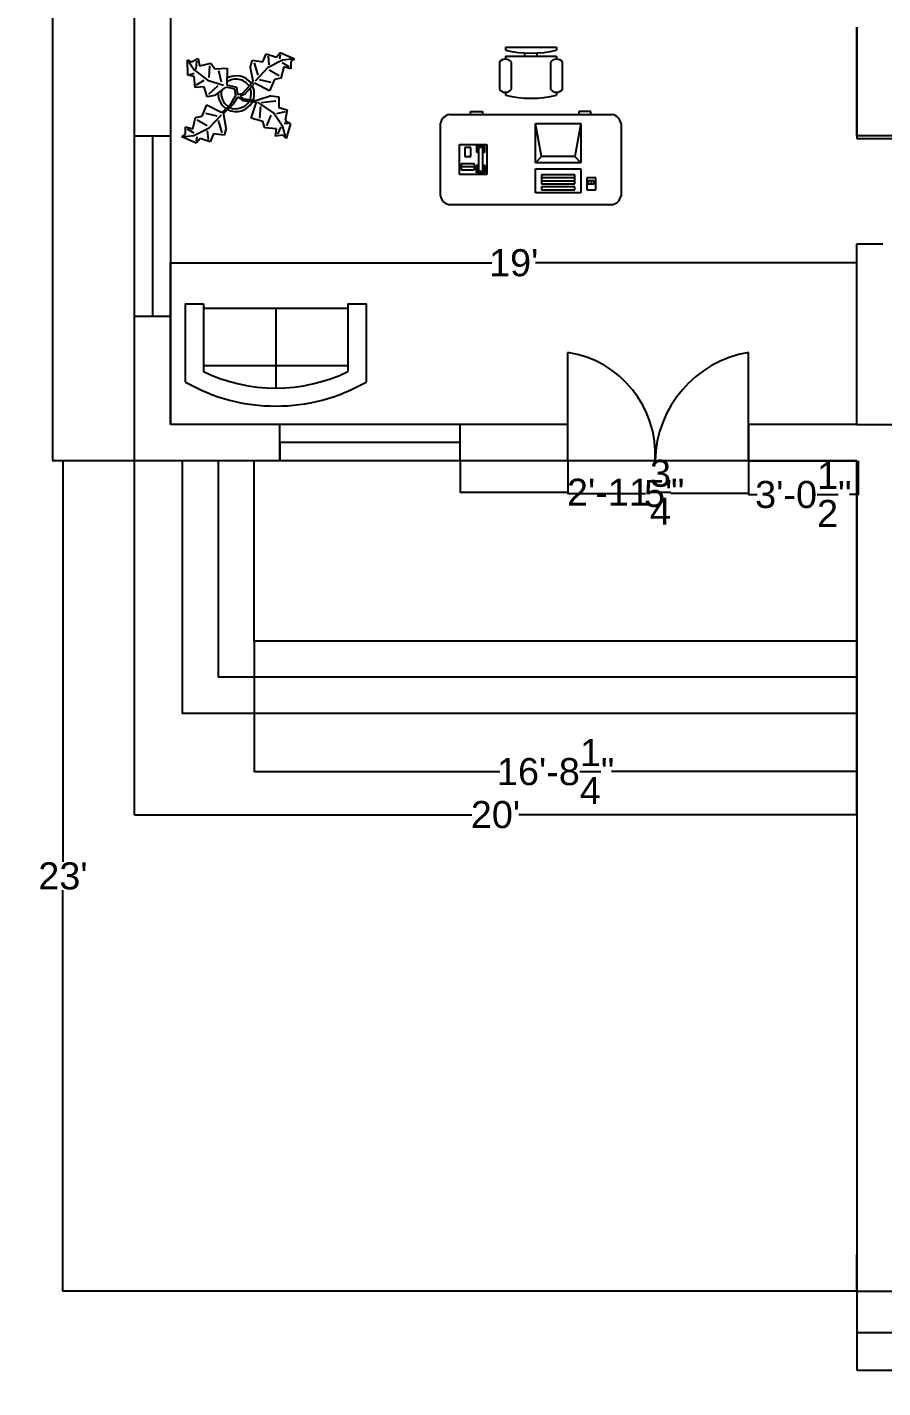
# Model space of a CAD drawing. Header units: inches. Extents: x 90 to 795, y -179 to 540.
# Drawn here: x 90 to 374.3, y -179.1 to 273.2 of the extents above; entities that cross this region are included whole.
import ezdxf

# ---------------------------------------------------------------- set-up
doc = ezdxf.new("R2010")
doc.units = ezdxf.units.IN
doc.header["$MEASUREMENT"] = 0
doc.layers.get('0').update_dxf_attribs({"color": 5})
for name, color, linetype in [('border', 14, 'Continuous'), ('chair', 205, 'Continuous'), ('decoration', 240, 'Continuous'), ('dimension', 30, 'Continuous'), ('door', 100, 'Continuous'), ('sofa', 181, 'Continuous'), ('table', 140, 'Continuous'), ('technology', 230, 'Continuous'), ('windows', 50, 'Continuous')]:
    doc.layers.add(name, color=color, linetype=linetype)
doc.styles.add('Annotative', font='arial.ttf')
doc.dimstyles.get("Standard").update_dxf_attribs({"dimtxt": 9, "dimasz": 0.18, "dimexe": 0.18, "dimexo": 0.0625, "dimgap": 0.09, "dimtad": 0, "dimtih": 1, "dimtoh": 1, "dimdec": 4, "dimzin": 0, "dimdsep": 46, "dimlunit": 4, "dimtxsty": 'Annotative', "dimcen": 0.09, "dimadec": 0, "dimazin": 0, "dimtfac": 1, "dimtdec": 4, "dimtofl": 0, "dimtmove": 0, "dimatfit": 3, "dimfxl": 1, "dimtolj": 1, "dimtzin": 0, "dimarcsym": 0})

# ---------------------------------------------------------------- blocks, each defined once
blk = doc.blocks.new('*D4')
at = {"layer": 'Defpoints', "color": 0, "transparency": 16777216}
for p in [(365.6, 279.08), (365.6, 141.08), (429.31, 141.08)]:
    blk.add_point(p, dxfattribs=at)
at = {"layer": 'dimension', "color": 0, "lineweight": -2, "transparency": 16777216}
for p, q in [((365.66, 279.08), (429.49, 279.08)), ((429.31, 278.9), (429.31, 212.12)), ((429.31, 141.26), (429.31, 202.75)), ((365.66, 141.08), (429.49, 141.08))]:
    blk.add_line(p, q, dxfattribs=at)
at = {"layer": 'dimension', "color": 0, "transparency": 16777216}
for points in [[(429.28, 278.9), (429.34, 278.9), (429.31, 279.08)], [(429.28, 141.26), (429.34, 141.26), (429.31, 141.08)]]:
    blk.add_solid(points, dxfattribs=at)
at = {"layer": 'dimension', "color": 0, "transparency": 16777216, "insert": (429.31, 207.44), "char_height": 9, "attachment_point": 5, "style": 'Annotative'}
blk.add_mtext('\\A1;11\'-6"', dxfattribs=at)
blk = doc.blocks.new('*D5')
at = {"layer": 'Defpoints', "color": 0, "transparency": 16777216}
for p in [(165.41, 69.08), (365.66, 69.08), (365.66, 25.75)]:
    blk.add_point(p, dxfattribs=at)
at = {"layer": 'dimension', "color": 0, "lineweight": -2, "transparency": 16777216}
for p, q in [((165.41, 69.02), (165.41, 25.57)), ((365.66, 69.02), (365.66, 25.57)), ((165.59, 25.75), (247, 25.75)), ((365.48, 25.75), (284.08, 25.75))]:
    blk.add_line(p, q, dxfattribs=at)
at = {"layer": 'dimension', "color": 0, "transparency": 16777216}
for points in [[(165.59, 25.78), (165.59, 25.72), (165.41, 25.75)], [(365.48, 25.78), (365.48, 25.72), (365.66, 25.75)]]:
    blk.add_solid(points, dxfattribs=at)
at = {"layer": 'dimension', "color": 0, "transparency": 16777216, "insert": (265.54, 25.75), "char_height": 9, "attachment_point": 5, "style": 'Annotative'}
blk.add_mtext('\\A1;16\'-8{\\H1.000000x;\\S1/4;}"', dxfattribs=at)
blk = doc.blocks.new('*D9')
at = {"layer": 'Defpoints', "color": 0, "transparency": 16777216}
for p in [(365.66, -146.92), (419.66, -146.92), (419.66, -160.65)]:
    blk.add_point(p, dxfattribs=at)
at = {"layer": 'dimension', "color": 0, "lineweight": -2, "transparency": 16777216}
for p, q in [((365.66, -146.98), (365.66, -160.83)), ((419.66, -146.98), (419.66, -160.83)), ((365.84, -160.65), (380.43, -160.65)), ((419.48, -160.65), (404.9, -160.65))]:
    blk.add_line(p, q, dxfattribs=at)
at = {"layer": 'dimension', "color": 0, "transparency": 16777216}
for points in [[(365.84, -160.62), (365.84, -160.68), (365.66, -160.65)], [(419.48, -160.62), (419.48, -160.68), (419.66, -160.65)]]:
    blk.add_solid(points, dxfattribs=at)
at = {"layer": 'dimension', "color": 0, "transparency": 16777216, "insert": (392.66, -160.65), "char_height": 9, "attachment_point": 5, "style": 'Annotative'}
blk.add_mtext('\\A1;4\'-6"', dxfattribs=at)
blk = doc.blocks.new('Desk - 30 x 60 in.')
at = {"linetype": 'Continuous'}
for p, q in [((-26.999995, 0), (26.999995, 0)), ((-29.999995, -27), (-29.999995, -3)), ((29.999995, -3), (29.999995, -27)), ((26.999995, -30), (-26.999995, -30)), ((-20.000005, -30), (-20.000005, -31)), ((-20.000005, -31), (-16.000005, -31)), ((-16.000005, -31), (-16.000005, -30)), ((15.999995, -31), (15.999995, -30)), ((19.999995, -31), (15.999995, -31)), ((19.999995, -30), (19.999995, -31))]:
    blk.add_line(p, q, dxfattribs=at)
for centre, start, end in [((-26.499995, -3.5), 98.1301, 171.8699), ((26.499995, -3.5), 8.130102, 81.8699), ((-26.499995, -26.5), 188.1301, 261.8699), ((26.499995, -26.5), 278.1301, 351.8699)]:
    blk.add_arc(centre, 3.535534, start, end, dxfattribs=at)
blk = doc.blocks.new('Computer Terminal')
at = {"linetype": 'Continuous'}
for p, q in [((-10, 11.5), (5, 11.5)), ((-8, 0.5), (-10, 11.5)), ((-10, -1.5), (-10, 11.5)), ((5, 11.5), (3, 0.5)), ((5, 11.5), (5, -1.5)), ((-10, -1.5), (-8, 0.5)), ((3, 0.5), (-8, 0.5)), ((3, 0.5), (5, -1.5)), ((5, -1.5), (-10, -1.5)), ((-10, -11.5), (-10, -3.5)), ((-10, -3.5), (5, -3.5)), ((5, -3.5), (5, -11.5)), ((-8, -5.5), (-8, -8.5)), ((3, -5.5), (-8, -5.5)), ((3, -6.5), (-8, -6.5)), ((-8, -7.5), (3, -7.5)), ((-8, -8.5), (3, -8.5)), ((3, -8.5), (3, -5.5)), ((10, -6.5), (7, -6.5)), ((7, -6.5), (7, -10.5)), ((9.5, -7.5), (7.5, -7.5)), ((7.5, -7.5), (7.5, -8.5)), ((7.5, -8.5), (9.5, -8.5)), ((8.5, -7.5), (8.5, -8.5)), ((9.5, -8.5), (9.5, -7.5)), ((10, -10.5), (10, -6.5)), ((5, -11.5), (-10, -11.5)), ((-8, -9.5), (-8, -10.5)), ((3, -9.5), (-8, -9.5)), ((-8, -10.5), (3, -10.5)), ((3, -10.5), (3, -9.5)), ((7, -10.5), (10, -10.5))]:
    blk.add_line(p, q, dxfattribs=at)
blk = doc.blocks.new('Phone - Desk')
at = {"linetype": 'Continuous'}
for p, q in [((-4.5, -5), (-4.5, 5)), ((-4.5, 5), (4.5, 5)), ((4.5, 5), (4.5, -5)), ((-4, 4.5), (-4, 2)), ((-4, 2), (-3.25, 2)), ((-3.75, 4.5), (-3.75, 2.25)), ((-1.25, 4.5), (-3.75, 4.5)), ((-3.75, 2.25), (-3.25, 2.25)), ((-3.25, 4), (-3.25, -4)), ((-3.25, 4), (-1.75, 4)), ((-1.75, -4), (-1.75, 4)), ((-1.75, 2.25), (-1.25, 2.25)), ((-1.75, 2), (-1, 2)), ((-1.25, 2.25), (-1.25, 4.5)), ((-1, 2), (-1, 4.5)), ((4, 3.5), (-0.5, 3.5)), ((-0.5, 3.5), (-0.5, 1.5)), ((-0.5, 2.5), (4, 2.5)), ((-0.5, 1.5), (4, 1.5)), ((4, 1.5), (4, 3.5)), ((-3.75, -2.25), (-3.25, -2.25)), ((-3.75, -4.5), (-3.75, -2.25)), ((-1.25, -4.5), (-3.75, -4.5)), ((-3.25, -4), (-1.75, -4)), ((-1.75, -2.25), (-1.25, -2.25)), ((-1.25, -2.25), (-1.25, -4.5)), ((2.75, -1), (0.75, -1)), ((0.75, -1), (0.75, -4)), ((0.75, -4), (2.75, -4)), ((2.75, -4), (2.75, -1)), ((4.5, -5), (-4.5, -5))]:
    blk.add_line(p, q, dxfattribs=at)
blk = doc.blocks.new('Chair - Desk')
at = {"linetype": 'Continuous'}
for p, q in [((-8.5, 0), (-8.5, -1)), ((-8.5, 0), (8.5, 0)), ((8.5, 0), (8.5, -1)), ((-8.5, -3), (-8.5, -4)), ((-8.5, -3), (8.5, -3)), ((-2, -3), (-2, -1.9355)), ((2, -1.9576), (2, -3)), ((8.5, -3), (8.5, -4)), ((-10.5, -5), (-10.5, -14)), ((-6.5, -14), (-6.5, -5)), ((6.5, -5), (6.5, -14)), ((10.5, -14), (10.5, -5)), ((-8.5, -15), (-8.5, -16)), ((8.5, -15), (8.5, -16))]:
    blk.add_line(p, q, dxfattribs=at)
for centre, radius, start, end in [((-8.5, -6.5), 2.5, 36.8699, 143.1301), ((0, 34.625), 36.625, 256.5803, 283.4197), ((8.5, -6.5), 2.5, 36.8699, 143.1301), ((-8.5, -12.5), 2.5, 216.8699, 323.1301), ((0, 19.625), 36.625, 256.5803, 283.4197), ((8.5, -12.5), 2.5, 216.8699, 323.1301)]:
    blk.add_arc(centre, radius, start, end, dxfattribs=at)
blk = doc.blocks.new('Sofa - Roundback Loveseat 5 ft.')
at = {"linetype": 'Continuous'}
for p, q in [((0, -32.44198), (0, -5.99998)), ((-24, -33.99998), (-24, -11.46958)), ((-23.9998, -13.38178), (23.99986, -13.38178)), ((24.00004, -33.99998), (24.00004, -11.46958)), ((-24, -32.44198), (24.00004, -32.44198))]:
    blk.add_line(p, q, dxfattribs=at)
for points in [[(-24, -33.99998), (-30, -33.99998), (-30, -7.99998)], [(30.00004, -7.99998), (30.00004, -33.99998), (24.00004, -33.99998)]]:
    blk.add_lwpolyline(points, dxfattribs=at)
for centre, radius, start, end in [((0, -60.24998), 60.24998, 60.13715, 119.8628), ((0, -61.38438), 55.38444, 64.32083, 115.6792)]:
    blk.add_arc(centre, radius, start, end, dxfattribs=at)
blk = doc.blocks.new('Plant - Rubber or Philodendron')
at = {"linetype": 'Continuous'}
for p, q in [((13.3837, 12.301), (14.68, 13.9039)), ((14.68, 13.9039), (19.3848, 11.8146)), ((-16.2005, 11.4774), (-13.9899, 8.1064)), ((-16.2005, 11.4774), (-14.8639, 10.7964)), ((-16.0159, 6.3329), (-16.2005, 11.4774)), ((-14.8639, 10.7964), (-12.6195, 11.8975)), ((-13.3174, 8.325), (-13.0735, 11.0065)), ((-12.6195, 11.8975), (-12.1909, 9.4345)), ((-12.1909, 9.4345), (-8.3829, 10.3)), ((-8.8369, 9.409), (-9.0894, 5.6095)), ((-8.3829, 10.3), (-7.0549, 8.501)), ((4.6914, 8.8812), (5.3859, 11.2828)), ((5.3859, 11.2828), (8.8871, 10.7908)), ((5.9878, 10.4842), (7.1971, 6.3869)), ((8.8871, 10.7908), (9.9809, 13.4933)), ((9.9809, 13.4933), (13.3837, 12.301)), ((15.3859, 11.3055), (10.3916, 8.7942)), ((10.5828, 12.6946), (10.8893, 9.7953)), ((14.5816, 13.2037), (14.3848, 11.8033)), ((15.7909, 9.1065), (14.8995, 5.3044)), ((15.2875, 10.6053), (17.5907, 9.2105)), ((19.3848, 11.8146), (15.3859, 11.3055)), ((18.1925, 8.4119), (15.7909, 9.1065)), ((19.3848, 11.8146), (18.1868, 10.9119)), ((18.1868, 10.9119), (18.1925, 8.4119)), ((-14.0069, 5.8704), (-16.0159, 6.3329)), ((-15.3434, 6.5514), (-13.9984, 6.9884)), ((-13.5868, 2.2894), (-14.0069, 5.8704)), ((-13.9899, 8.1064), (-9.5434, 4.7185)), ((-13.1329, 3.1804), (-10.6614, 4.727)), ((-9.5434, 4.7185), (-4.1917, 2.9888)), ((-7.0549, 8.501), (-3.0284, 8.6941)), ((-4.8529, 4.012), (-5.7184, 7.82)), ((-3.0284, 8.6941), (-3.0709, 3.1041)), ((4.6914, 8.8812), (5.5014, 4.4831)), ((10.3916, 8.7942), (6.2847, 4.4028)), ((7.7005, 4.8881), (11.5025, 3.9967)), ((14.2977, 6.1031), (10.9934, 7.9956)), ((12.7005, 4.8994), (11.1089, 1.1958)), ((14.8995, 5.3044), (12.7005, 4.8994)), ((-10.6784, 2.491), (-13.5868, 2.2894)), ((-9.5858, -0.8715), (-10.6784, 2.491)), ((-9.1318, 0.0195), (-5.9793, 2.9025)), ((-7.1228, -0.443), (-3.5248, 2.2131)), ((-3.5248, 2.2131), (-3.3011, 2.4355)), ((-3.3011, 2.4355), (-0.5306, 1.7947)), ((-3.0709, 3.1041), (0.0797, 2.3163)), ((-0.5306, 1.7947), (-0.2255, -0.5527)), ((-0.5306, 1.7947), (-0.5306, 1.7947)), ((0.0797, 2.3163), (0.4866, -0.031)), ((0.4866, -0.031), (2.1141, 0.2298)), ((2.1141, 0.2298), (5.4346, 3.9146)), ((6.1032, 3.6844), (2.8262, -0.031)), ((5.4346, 3.9146), (5.5014, 4.4831)), ((11.1089, 1.1958), (6.1032, 3.6844)), ((-11.3237, -7.2629), (-9.7321, -3.5593)), ((-9.7321, -3.5593), (-4.7264, -6.0479)), ((-7.1228, -0.443), (-9.5858, -0.8715)), ((-2.019, -3.6148), (-4.7264, -6.0479)), ((-4.0579, -6.2781), (-0.9375, -3.1608)), ((-2.019, -3.6148), (-0.2255, -0.5527)), ((-0.9375, -3.1608), (0.5883, -0.8135)), ((0.5883, -0.8135), (2.2447, -2.0916)), ((2.8262, -0.031), (1.3003, -0.5527)), ((1.3003, -0.5527), (2.4193, -1.4655)), ((2.2447, -2.0916), (6.7108, -2.6626)), ((2.4193, -1.4655), (6.895, -2.1175)), ((4.943, -7.9659), (6.7108, -2.6626)), ((11.6605, -0.5413), (6.895, -2.1175)), ((12.3677, -6.1981), (7.219, -2.6772)), ((8.125, -4.0768), (7.7715, -7.9659)), ((8.3544, -2.7453), (13.1973, -2.1704)), ((11.6605, -0.5413), (14.1354, -0.8948)), ((14.1354, -0.8948), (14.1354, -4.4304)), ((14.1354, -4.4304), (16.9638, -5.1375)), ((-14.4141, -11.4699), (-13.5228, -7.6679)), ((-13.5228, -7.6679), (-11.3237, -7.2629)), ((-12.921, -8.4665), (-9.6166, -10.359)), ((-6.3237, -7.2516), (-10.1257, -6.3602)), ((-9.0148, -11.1577), (-4.9047, -6.8122)), ((-4.611, -12.8477), (-5.8203, -8.7504)), ((-4.1246, -6.8466), (-4.0579, -6.2781)), ((-3.3146, -11.2447), (-4.1246, -6.8466)), ((8.8321, -9.0266), (4.943, -7.9659)), ((9.5392, -11.1479), (8.8321, -9.0266)), ((10.2463, -10.4408), (11.6605, -6.9053)), ((15.5496, -10.7943), (12.3677, -6.1981)), ((16.2567, -5.8446), (13.4283, -6.5517)), ((16.9638, -5.1375), (16.2567, -8.673)), ((16.2567, -8.673), (18.0245, -9.7337)), ((-18.008, -14.1781), (-16.8101, -13.2754)), ((-16.8157, -10.7754), (-14.4141, -11.4699)), ((-16.8101, -13.2754), (-16.8157, -10.7754)), ((-13.9107, -12.9688), (-16.2139, -11.574)), ((-14.0091, -13.669), (-9.0148, -11.1577)), ((-9.206, -15.0581), (-9.5126, -12.1588)), ((-7.5103, -13.1543), (-8.6042, -15.8568)), ((-4.0092, -13.6463), (-7.5103, -13.1543)), ((-3.3146, -11.2447), (-4.0092, -13.6463)), ((13.4283, -11.5015), (9.5392, -11.1479)), ((13.0748, -13.9763), (13.4283, -11.5015)), ((14.8425, -10.7943), (13.7819, -13.2692)), ((16.6103, -14.6834), (15.5496, -10.7943)), ((17.3174, -9.7337), (15.9032, -9.7337)), ((18.0245, -9.7337), (16.6103, -14.6834)), ((-18.008, -14.1781), (-14.0091, -13.669)), ((-13.3032, -16.2674), (-18.008, -14.1781)), ((-12.0069, -14.6645), (-13.3032, -16.2674)), ((-13.2048, -15.5672), (-13.008, -14.1668)), ((-8.6042, -15.8568), (-12.0069, -14.6645)), ((15.5496, -13.6228), (13.0748, -13.9763)), ((16.6103, -14.6834), (15.5496, -13.6228))]:
    blk.add_line(p, q, dxfattribs=at)
for centre, radius, start, end in [((0, 0), 6.1275, 34.37569, 120.1028), ((-0.0601, -0.2075), 5.2461, 33.82192, 124.9414), ((0.0308, 0.1664), 6, 178.6147, 235.1169), ((0.0308, 0.1664), 5, 168.1647, 238.6725), ((-0.2664, 0.1682), 5.2775, 338.4094, 20.03007), ((-0.098, 0.1364), 6.1288, 341.2017, 26.09184), ((-0.0234, 0.3825), 6.1492, 242.5812, 331.2714), ((-0.1102, 0.4886), 5.2883, 247.3711, 327.472)]:
    blk.add_arc(centre, radius, start, end, dxfattribs=at)
blk = doc.blocks.new('*D32')
at = {"layer": 'Defpoints', "color": 0, "transparency": 16777216}
for p in [(365.66, -146.92), (725.66, -146.92), (725.66, -173.15)]:
    blk.add_point(p, dxfattribs=at)
at = {"layer": 'dimension', "color": 0, "lineweight": -2, "transparency": 16777216}
for p, q in [((365.66, -146.98), (365.66, -173.33)), ((725.66, -146.98), (725.66, -173.33)), ((365.84, -173.15), (537.94, -173.15)), ((725.48, -173.15), (553.39, -173.15))]:
    blk.add_line(p, q, dxfattribs=at)
at = {"layer": 'dimension', "color": 0, "transparency": 16777216}
for points in [[(365.84, -173.12), (365.84, -173.18), (365.66, -173.15)], [(725.48, -173.12), (725.48, -173.18), (725.66, -173.15)]]:
    blk.add_solid(points, dxfattribs=at)
at = {"layer": 'dimension', "color": 0, "transparency": 16777216, "insert": (545.66, -173.15), "char_height": 9, "attachment_point": 5, "style": 'Annotative'}
blk.add_mtext("\\A1;30'", dxfattribs=at)
blk = doc.blocks.new('*D49')
at = {"layer": 'Defpoints', "color": 0, "transparency": 16777216}
for p in [(365.6, 194.82), (137.6, 141.08), (365.6, 141.08)]:
    blk.add_point(p, dxfattribs=at)
at = {"layer": 'dimension', "color": 0, "lineweight": -2, "transparency": 16777216}
for p, q in [((137.6, 141.14), (137.6, 195)), ((137.78, 194.82), (244.3, 194.82)), ((365.42, 194.82), (258.9, 194.82)), ((365.6, 141.14), (365.6, 195))]:
    blk.add_line(p, q, dxfattribs=at)
at = {"layer": 'dimension', "color": 0, "transparency": 16777216}
for points in [[(137.78, 194.85), (137.78, 194.79), (137.6, 194.82)], [(365.42, 194.85), (365.42, 194.79), (365.6, 194.82)]]:
    blk.add_solid(points, dxfattribs=at)
at = {"layer": 'dimension', "color": 0, "transparency": 16777216, "insert": (251.6, 194.82), "char_height": 9, "attachment_point": 5, "style": 'Annotative'}
blk.add_mtext("\\A1;19'", dxfattribs=at)
blk = doc.blocks.new('*D50')
at = {"layer": 'Defpoints', "color": 0, "transparency": 16777216}
for p in [(125.6, 501.08), (98.47, 129.08), (125.6, 129.08)]:
    blk.add_point(p, dxfattribs=at)
at = {"layer": 'dimension', "color": 0, "lineweight": -2, "transparency": 16777216}
for p, q in [((125.54, 501.08), (98.29, 501.08)), ((98.47, 500.9), (98.47, 319.77)), ((98.47, 129.26), (98.47, 310.39)), ((125.54, 129.08), (98.29, 129.08))]:
    blk.add_line(p, q, dxfattribs=at)
at = {"layer": 'dimension', "color": 0, "transparency": 16777216}
for points in [[(98.44, 500.9), (98.5, 500.9), (98.47, 501.08)], [(98.44, 129.26), (98.5, 129.26), (98.47, 129.08)]]:
    blk.add_solid(points, dxfattribs=at)
at = {"layer": 'dimension', "color": 0, "transparency": 16777216, "insert": (98.47, 315.08), "char_height": 9, "attachment_point": 5, "style": 'Annotative'}
blk.add_mtext("\\A1;31'", dxfattribs=at)
blk = doc.blocks.new('*D51')
at = {"layer": 'Defpoints', "color": 0, "transparency": 16777216}
for p in [(233.85, 129.08), (269.6, 129.08), (269.6, 118.6)]:
    blk.add_point(p, dxfattribs=at)
at = {"layer": 'dimension', "color": 0, "lineweight": -2, "transparency": 16777216}
for p, q in [((233.85, 129.02), (233.85, 118.42)), ((269.6, 129.02), (269.6, 118.42)), ((234.03, 118.6), (269.42, 118.6)), ((269.6, 118.6), (269.78, 118.6))]:
    blk.add_line(p, q, dxfattribs=at)
at = {"layer": 'dimension', "color": 0, "transparency": 16777216}
for points in [[(234.03, 118.63), (234.03, 118.57), (233.85, 118.6)], [(269.42, 118.63), (269.42, 118.57), (269.6, 118.6)]]:
    blk.add_solid(points, dxfattribs=at)
at = {"layer": 'dimension', "color": 0, "transparency": 16777216, "insert": (288.82, 118.6), "char_height": 9, "attachment_point": 5, "style": 'Annotative'}
blk.add_mtext('\\A1;2\'-11{\\H1.000000x;\\S3/4;}"', dxfattribs=at)
blk = doc.blocks.new('*D52')
at = {"layer": 'Defpoints', "color": 0, "transparency": 16777216}
for p in [(269.6, 129.02), (329.6, 129.08), (329.6, 118.14)]:
    blk.add_point(p, dxfattribs=at)
at = {"layer": 'dimension', "color": 0, "lineweight": -2, "transparency": 16777216}
for p, q in [((269.6, 128.96), (269.6, 117.96)), ((329.6, 129.02), (329.6, 117.96)), ((269.78, 118.14), (295.37, 118.14)), ((329.42, 118.14), (303.83, 118.14))]:
    blk.add_line(p, q, dxfattribs=at)
at = {"layer": 'dimension', "color": 0, "transparency": 16777216}
for points in [[(269.78, 118.17), (269.78, 118.11), (269.6, 118.14)], [(329.42, 118.17), (329.42, 118.11), (329.6, 118.14)]]:
    blk.add_solid(points, dxfattribs=at)
at = {"layer": 'dimension', "color": 0, "transparency": 16777216, "insert": (299.6, 118.14), "char_height": 9, "attachment_point": 5, "style": 'Annotative'}
blk.add_mtext("\\A1;5'", dxfattribs=at)
blk = doc.blocks.new('*D53')
at = {"layer": 'Defpoints', "color": 0, "transparency": 16777216}
for p in [(329.6, 129.08), (366.1, 129.08), (366.1, 117.85)]:
    blk.add_point(p, dxfattribs=at)
at = {"layer": 'dimension', "color": 0, "lineweight": -2, "transparency": 16777216}
for p, q in [((329.6, 129.02), (329.6, 117.67)), ((366.1, 129.02), (366.1, 117.67)), ((329.78, 117.85), (332.52, 117.85)), ((365.92, 117.85), (363.18, 117.85))]:
    blk.add_line(p, q, dxfattribs=at)
at = {"layer": 'dimension', "color": 0, "transparency": 16777216}
for points in [[(329.78, 117.88), (329.78, 117.82), (329.6, 117.85)], [(365.92, 117.88), (365.92, 117.82), (366.1, 117.85)]]:
    blk.add_solid(points, dxfattribs=at)
at = {"layer": 'dimension', "color": 0, "transparency": 16777216, "insert": (347.85, 117.85), "char_height": 9, "attachment_point": 5, "style": 'Annotative'}
blk.add_mtext('\\A1;3\'-0{\\H1.000000x;\\S1/2;}"', dxfattribs=at)
blk = doc.blocks.new('*D54')
at = {"layer": 'Defpoints', "color": 0, "transparency": 16777216}
for p in [(125.54, 129.08), (365.54, 129.08), (365.54, 11.4)]:
    blk.add_point(p, dxfattribs=at)
at = {"layer": 'dimension', "color": 0, "lineweight": -2, "transparency": 16777216}
for p, q in [((125.54, 129.02), (125.54, 11.22)), ((365.54, 129.02), (365.54, 11.22)), ((125.72, 11.4), (237.73, 11.4)), ((365.36, 11.4), (253.34, 11.4))]:
    blk.add_line(p, q, dxfattribs=at)
at = {"layer": 'dimension', "color": 0, "transparency": 16777216}
for points in [[(125.72, 11.43), (125.72, 11.37), (125.54, 11.4)], [(365.36, 11.43), (365.36, 11.37), (365.54, 11.4)]]:
    blk.add_solid(points, dxfattribs=at)
at = {"layer": 'dimension', "color": 0, "transparency": 16777216, "insert": (245.54, 11.4), "char_height": 9, "attachment_point": 5, "style": 'Annotative'}
blk.add_mtext("\\A1;20'", dxfattribs=at)
blk = doc.blocks.new('*D55')
at = {"layer": 'Defpoints', "color": 0, "transparency": 16777216}
for p in [(365.54, 129.02), (101.82, -146.98), (365.54, -146.98)]:
    blk.add_point(p, dxfattribs=at)
at = {"layer": 'dimension', "color": 0, "lineweight": -2, "transparency": 16777216}
for p, q in [((365.47, 129.02), (101.64, 129.02)), ((101.82, 128.84), (101.82, -4.29)), ((101.82, -146.8), (101.82, -13.67)), ((365.47, -146.98), (101.64, -146.98))]:
    blk.add_line(p, q, dxfattribs=at)
at = {"layer": 'dimension', "color": 0, "transparency": 16777216}
for points in [[(101.79, 128.84), (101.85, 128.84), (101.82, 129.02)], [(101.79, -146.8), (101.85, -146.8), (101.82, -146.98)]]:
    blk.add_solid(points, dxfattribs=at)
at = {"layer": 'dimension', "color": 0, "transparency": 16777216, "insert": (101.82, -8.98), "char_height": 9, "attachment_point": 5, "style": 'Annotative'}
blk.add_mtext("\\A1;23'", dxfattribs=at)

msp = doc.modelspace()

# ---------------------------------------------------------------- linework, layer by layer
for p, q in [((365.59969, 237.15356), (365.59969, 273.15356)), ((125.59969, 237.08207), (131.59969, 237.08207)), ((131.59969, 237.08207), (131.59969, 237.08207)), ((365.59969, 237.15356), (365.59969, 236.15356)), ((365.59969, 141.08207), (329.59969, 141.08207)), ((329.59969, 141.08207), (329.59969, 129.08207)), ((173.84969, 135.08207), (173.84969, 129.08207)), ((269.59969, 129.08207), (125.59969, 129.08207)), ((153.41219, 129.08207), (141.41219, 129.08207)), ((165.41219, 129.08207), (153.41219, 129.08207)), ((269.59969, 129.08207), (233.84969, 129.08207)), ((329.59969, 129.08207), (365.66219, 129.08207)), ((365.66219, 129.08207), (329.59969, 129.08207)), ((365.66219, 129.08207), (365.66219, 69.08207)), ((365.66219, 69.08207), (365.66219, 57.08207)), ((365.66219, 69.08207), (365.66219, 57.08207)), ((365.66219, 57.08207), (365.66219, 45.08207))]:
    msp.add_line(p, q)
at = {"layer": 'border'}
for p, q in [((125.59969, 129.08207), (125.59969, 501.08207)), ((137.59969, 489.14457), (137.59969, 141.08207)), ((365.59969, 273.15356), (365.59969, 237.15356)), ((125.59969, 177.08207), (125.59969, 237.08207)), ((365.59969, 141.08207), (365.59969, 201.15356)), ((365.59969, 201.15356), (374.2523, 201.15356)), ((125.59969, 129.08207), (125.59969, 177.08207)), ((269.59969, 141.08207), (137.59969, 141.08207)), ((365.59969, 141.08207), (329.59969, 141.08207)), ((141.41219, 129.08207), (141.41219, 45.08207)), ((153.41219, 129.08207), (153.41219, 57.08207)), ((165.41219, 69.08207), (165.41219, 129.08207)), ((365.66219, 129.08207), (365.66219, -146.91793)), ((365.66219, 69.08207), (165.41219, 69.08207)), ((365.66219, 57.08207), (153.41219, 57.08207)), ((365.66219, 45.08207), (141.41219, 45.08207)), ((365.66219, -146.91793), (365.66219, -134.91793)), ((365.66219, -146.91793), (725.59969, -146.91793)), ((365.66219, -146.91793), (419.66219, -146.91793))]:
    msp.add_line(p, q, dxfattribs=at)
at = {"layer": 'door'}
for p, q in [((365.59969, 237.15356), (401.59969, 237.15356)), ((365.59969, 236.15356), (401.72027, 236.15356)), ((269.59969, 129.08207), (269.59969, 165.08207)), ((329.59969, 129.08207), (329.59969, 165.08207))]:
    msp.add_line(p, q, dxfattribs=at)
for centre, radius, start, end in [((264.2563, 131.09712), 34.40246, 356.6421091, 81.0646396), ((336.02039, 128.20592), 37.43095, 99.8770454, 178.6587412)]:
    msp.add_arc(centre, radius, start, end, dxfattribs=at)
at = {"layer": 'windows'}
for p, q in [((125.59969, 237.08207), (131.59969, 237.08207)), ((131.59969, 237.08207), (131.59969, 177.08207)), ((131.59969, 237.08207), (137.59969, 237.08207)), ((125.59969, 177.08207), (131.59969, 177.08207)), ((131.59969, 177.08207), (137.59969, 177.08207)), ((173.84969, 129.08207), (173.84969, 141.08207)), ((233.84969, 129.08207), (233.84969, 141.08207)), ((233.84969, 135.08207), (173.84969, 135.08207)), ((233.84969, 129.08207), (233.84969, 135.08207))]:
    msp.add_line(p, q, dxfattribs=at)

# ---------------------------------------------------------------- block references
at = {"layer": 'chair'}
msp.add_blockref('Chair - Desk', (257.3487, 266.5316), dxfattribs=at)
at = {"layer": 'decoration'}
msp.add_blockref('Plant - Rubber or Philodendron', (159.38217, 250.86707), dxfattribs=at)
at = {"layer": 'sofa', "rotation": 180}
msp.add_blockref('Sofa - Roundback Loveseat 5 ft.', (172.54637, 147.2259), dxfattribs=at)
at = {"layer": 'table', "rotation": 180}
msp.add_blockref('Desk - 30 x 60 in.', (257.26452, 214.16407), dxfattribs=at)
at = {"layer": 'technology'}
msp.add_blockref('Computer Terminal', (268.88785, 229.62818), dxfattribs=at)
at = {"layer": 'technology', "rotation": 180}
msp.add_blockref('Phone - Desk', (238.12652, 229.22191), dxfattribs=at)

# ---------------------------------------------------------------- dimensions: what is measured, and where the dimension line sits
at = {"layer": 'dimension'}
dim = msp.add_linear_dim(base=(98.47458, 129.08207), p1=(125.59969, 501.08207), p2=(125.59969, 129.08207), angle=90, dimstyle='Standard', dxfattribs=at)
dim.commit()
dim.dimension.update_dxf_attribs({"geometry": '*D50', "text_midpoint": (98.47458, 315.08207)})
for base, p1, p2, picture, middle in [((429.31091, 141.08207), (365.59969, 279.08207), (365.59969, 141.08207), '*D4', (429.31091, 207.43921)), ((101.81961, -146.98043), (365.53719, 129.01957), (365.53719, -146.98043), '*D55', (101.81961, -8.98043))]:
    dim = msp.add_linear_dim(base=base, p1=p1, p2=p2, angle=90, dimstyle='Standard', dxfattribs=at)
    dim.commit()
    dim.dimension.update_dxf_attribs({"geometry": picture, "text_midpoint": middle, "dimtype": 160})
for base, p1, p2, picture, middle in [((365.59969, 194.81717), (137.59969, 141.08207), (365.59969, 141.08207), '*D49', (251.59969, 194.81717)), ((269.59969, 118.60224), (233.84969, 129.08207), (269.59969, 129.08207), '*D51', (288.81819, 118.60224)), ((329.59969, 118.14193), (269.59969, 129.01957), (329.59969, 129.08207), '*D52', (299.59969, 118.14193)), ((366.09969, 117.84606), (329.59969, 129.08207), (366.09969, 129.08207), '*D53', (347.84969, 117.84606)), ((419.66219, -160.65045), (365.66219, -146.91793), (419.66219, -146.91793), '*D9', (392.66219, -160.65045)), ((725.66219, -173.15357), (365.66219, -146.91793), (725.66219, -146.91793), '*D32', (545.66219, -173.15357))]:
    dim = msp.add_linear_dim(base=base, p1=p1, p2=p2, dimstyle='Standard', dxfattribs=at)
    dim.commit()
    dim.dimension.update_dxf_attribs({"geometry": picture, "text_midpoint": middle})
for base, p1, p2, picture, middle in [((365.53719, 11.40262), (125.53719, 129.08207), (365.53719, 129.08207), '*D54', (245.53719, 11.40262)), ((365.66219, 25.74954), (165.41219, 69.08207), (365.66219, 69.08207), '*D5', (265.53719, 25.74954))]:
    dim = msp.add_linear_dim(base=base, p1=p1, p2=p2, dimstyle='Standard', dxfattribs=at)
    dim.commit()
    dim.dimension.update_dxf_attribs({"geometry": picture, "text_midpoint": middle, "dimtype": 160})

doc.saveas('drawing.dxf')
